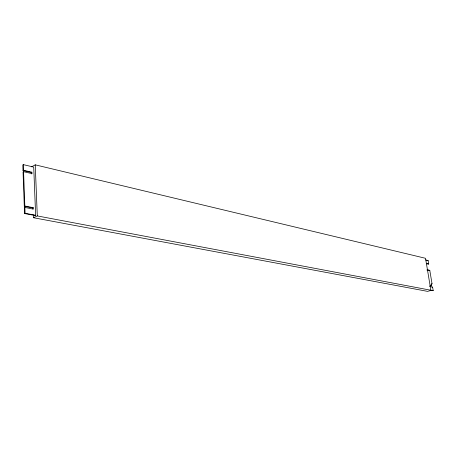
<?xml version="1.0" encoding="UTF-8"?>
<svg xmlns="http://www.w3.org/2000/svg" width="456" height="456" viewBox="0 0 456 456"><rect width="100%" height="100%" fill="white"/><g stroke="black" fill="none" stroke-linecap="round" stroke-linejoin="round"><path stroke-width="0.68" d="M431.308 284.373L430.589 286.106L431.068 285.975L432.02 283.666L429.786 270.357L427.312 269.81M31.931 173.605L23.575 171.684L23.056 171.969L24.293 206.283L24.823 206.015L33.259 207.674L33.316 209.11L24.875 207.463L24.345 207.725L24.55 213.528L35.101 215.528L35.631 215.266L33.721 167.09L23.324 164.627L22.8 164.918L23.005 170.555L31.35 172.488L31.874 172.203L31.931 173.605L31.407 173.89L31.35 172.488M23.005 170.555L23.524 170.27L31.874 172.203M31.578 166.845L35.237 164.838L425.533 258.301L430.914 290.461L427.574 291.373L33.562 217.74L33.453 214.913M24.293 206.283L32.729 207.936L33.259 207.674M24.55 213.528L25.086 213.265L35.631 215.266M33.562 217.74L37.295 215.927L433.2 290.683L432.601 287.103L429.506 286.499M426.4 263.75L428.725 264.041L428.133 260.524L426.377 260.359M429.786 270.357L426.844 269.946M431.547 283.797L432.02 283.666M432.123 287.234L432.601 287.103M430.618 290.193L433.2 290.683M429.934 285.752L431.068 285.975M426.252 263.471L428.725 264.041M425.556 259.914L428.133 260.524M35.237 164.838L37.295 215.927M32.729 207.936L32.764 208.894M23.324 164.627L23.524 170.27M23.575 171.684L24.823 206.015M24.875 207.463L25.086 213.265"/></g></svg>
